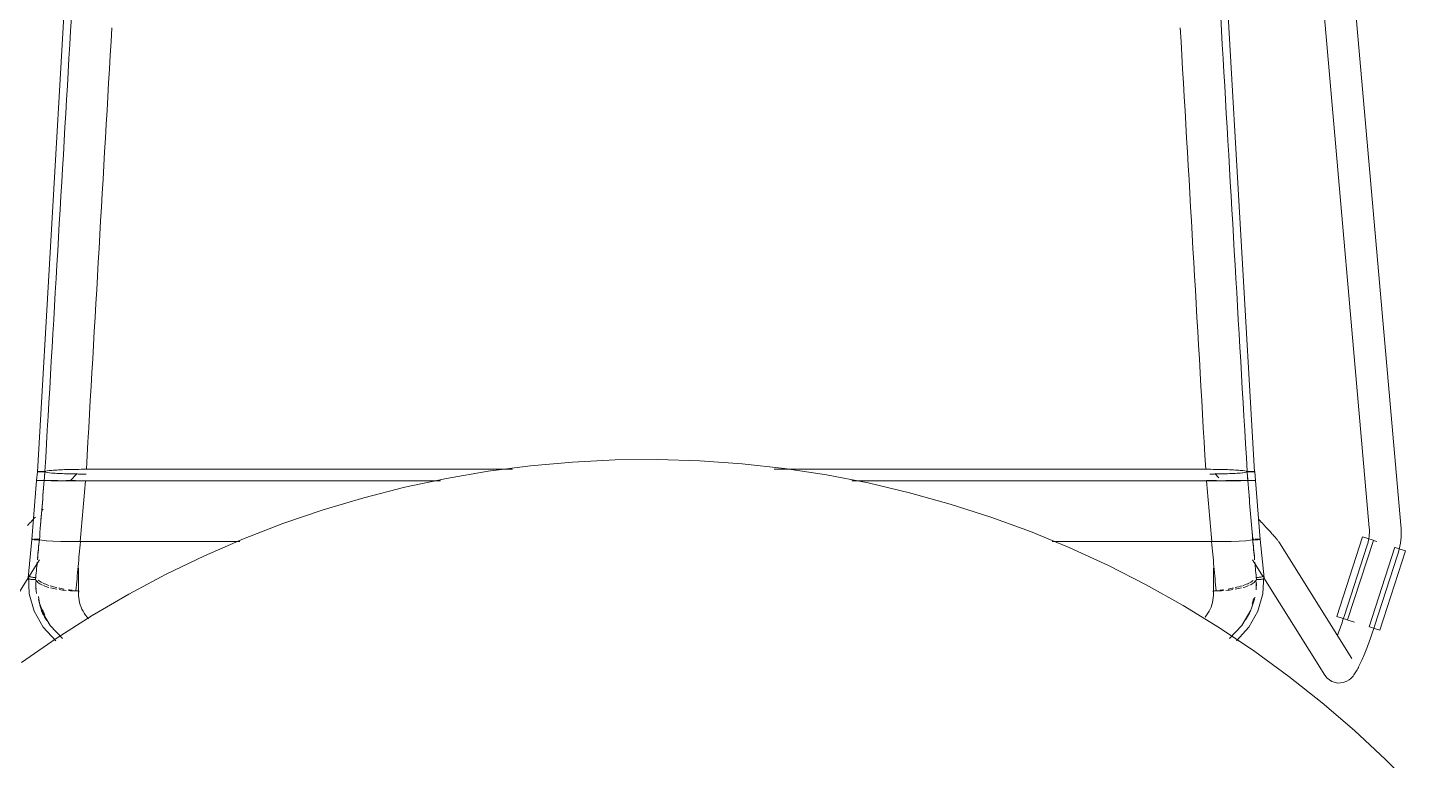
# Model space of a CAD drawing. Header units: millimetres. Extents: x 155927 to 326028, y -36033 to 97293.
# Drawn here: x 217622 to 218145, y 12592 to 12868 of the extents above; entities that cross this region are included whole.
import ezdxf

# ---------------------------------------------------------------- set-up
doc = ezdxf.new("R2010")
doc.units = ezdxf.units.MM
doc.header["$MEASUREMENT"] = 0
doc.layers.add('I-FURN', color=8, linetype='CONTINUOUS', lineweight=9)

msp = doc.modelspace()

# ---------------------------------------------------------------- linework, layer by layer
at = {"layer": 'I-FURN'}
for p, q in [((218139.83, 12680.44), (218100.88, 13123.77)), ((218090.58, 13103.89), (218127.88, 12679.39)), ((217625.88, 12700.57), (217645.16, 13032.48)), ((218084.68, 12700.57), (218065.4, 13032.48)), ((217827.62, 12704.2), (217811.69, 12702.77)), ((217843.6, 12704.99), (217827.62, 12704.2)), ((217859.6, 12705.13), (217843.6, 12704.99)), ((217875.59, 12704.64), (217859.6, 12705.13)), ((217891.55, 12703.51), (217875.59, 12704.64)), ((217907.45, 12701.74), (217891.55, 12703.51)), ((217625.87, 12700.57), (217625.6, 12697.21)), ((217625.94, 12700.6), (217625.88, 12700.57)), ((217625.88, 12700.57), (217625.94, 12700.54)), ((217626.13, 12700.62), (217625.94, 12700.6)), ((217625.94, 12700.54), (217626.13, 12700.51)), ((217626.42, 12700.64), (217626.13, 12700.62)), ((217626.13, 12700.51), (217626.43, 12700.49)), ((217626.8, 12700.66), (217626.42, 12700.64)), ((217626.43, 12700.49), (217626.81, 12700.47)), ((217627.25, 12700.67), (217626.8, 12700.66)), ((217626.81, 12700.47), (217627.26, 12700.46)), ((217627.74, 12700.68), (217627.25, 12700.67)), ((217627.26, 12700.46), (217627.75, 12700.46)), ((217628.24, 12700.68), (217627.74, 12700.68)), ((217627.75, 12700.46), (217628.25, 12700.46)), ((217628.71, 12700.67), (217628.24, 12700.68)), ((217628.25, 12700.46), (217628.72, 12700.47)), ((217629.6, 12700.88), (217628.71, 12700.67)), ((217628.72, 12700.47), (217629.62, 12700.26)), ((217631.35, 12701.07), (217629.6, 12700.88)), ((217629.62, 12700.26), (217631.37, 12700.07)), ((217633.85, 12701.23), (217631.35, 12701.07)), ((217631.37, 12700.07), (217633.87, 12699.9)), ((217636.98, 12701.36), (217633.85, 12701.23)), ((217633.87, 12699.9), (217636.99, 12699.78)), ((217640.54, 12701.43), (217636.98, 12701.36)), ((217636.99, 12699.78), (217640.54, 12699.7)), ((217640.84, 12699.82), (217638.27, 12697.15)), ((217644.33, 12701.46), (217640.54, 12701.43)), ((217640.54, 12699.7), (217644.22, 12699.67)), ((217804.9, 12701.46), (217644.33, 12701.46)), ((217644.33, 12701.46), (217804.9, 12701.46)), ((217780.05, 12698.02), (217764.4, 12694.7)), ((217795.82, 12700.71), (217780.05, 12698.02)), ((217811.69, 12702.77), (217795.82, 12700.71)), ((218066.23, 12701.46), (217903.63, 12701.46)), ((217903.63, 12701.46), (218066.23, 12701.46)), ((217923.27, 12699.34), (217907.45, 12701.74)), ((217938.98, 12696.3), (217923.27, 12699.34)), ((218070.02, 12701.43), (218066.23, 12701.46)), ((218067.77, 12699.68), (218070.02, 12699.7)), ((218071.19, 12698.29), (218069.72, 12699.82)), ((218073.58, 12701.36), (218070.02, 12701.43)), ((218070.02, 12699.7), (218073.57, 12699.78)), ((218073.57, 12699.78), (218076.69, 12699.9)), ((218076.71, 12701.23), (218073.58, 12701.36)), ((218076.69, 12699.9), (218079.19, 12700.07)), ((218079.21, 12701.07), (218076.71, 12701.23)), ((218079.19, 12700.07), (218080.94, 12700.26)), ((218080.96, 12700.88), (218079.21, 12701.07)), ((218080.94, 12700.26), (218081.84, 12700.47)), ((218081.85, 12700.67), (218080.96, 12700.88)), ((218081.84, 12700.47), (218082.31, 12700.46)), ((218082.32, 12700.68), (218081.85, 12700.67)), ((218082.31, 12700.46), (218082.81, 12700.46)), ((218082.82, 12700.68), (218082.32, 12700.68)), ((218082.81, 12700.46), (218083.3, 12700.46)), ((218083.31, 12700.67), (218082.82, 12700.68)), ((218083.3, 12700.46), (218083.75, 12700.47)), ((218083.76, 12700.66), (218083.31, 12700.67)), ((218083.75, 12700.47), (218084.13, 12700.49)), ((218084.14, 12700.64), (218083.76, 12700.66)), ((218084.13, 12700.49), (218084.43, 12700.51)), ((218084.43, 12700.62), (218084.14, 12700.64)), ((218084.62, 12700.6), (218084.43, 12700.62)), ((218084.43, 12700.51), (218084.62, 12700.54)), ((218084.68, 12700.57), (218084.62, 12700.6)), ((218084.62, 12700.54), (218084.68, 12700.57)), ((218084.69, 12700.57), (218084.96, 12697.21)), ((217623.78, 12675.01), (217625.6, 12697.21)), ((217625.67, 12697.21), (217625.6, 12697.21)), ((217625.6, 12697.21), (217625.67, 12697.21)), ((217625.67, 12697.21), (217625.6, 12697.21)), ((217625.6, 12697.21), (217625.67, 12697.21)), ((217625.86, 12697.2), (217625.67, 12697.21)), ((217625.67, 12697.21), (217625.86, 12697.21)), ((217625.86, 12697.21), (217625.67, 12697.21)), ((217625.67, 12697.21), (217625.85, 12697.2)), ((217625.85, 12697.2), (217626.15, 12697.2)), ((217625.86, 12697.21), (217626.15, 12697.21)), ((217626.15, 12697.21), (217625.86, 12697.21)), ((217626.15, 12697.2), (217625.86, 12697.2)), ((217626.15, 12697.21), (217626.54, 12697.22)), ((217626.53, 12697.22), (217626.15, 12697.21)), ((217626.53, 12697.2), (217626.15, 12697.2)), ((217626.15, 12697.2), (217626.53, 12697.2)), ((217626.99, 12697.22), (217626.53, 12697.22)), ((217626.98, 12697.2), (217626.53, 12697.2)), ((217626.53, 12697.2), (217626.98, 12697.2)), ((217626.54, 12697.22), (217626.99, 12697.22)), ((217627.47, 12697.2), (217626.98, 12697.2)), ((217626.98, 12697.2), (217627.47, 12697.2)), ((217626.99, 12697.22), (217627.48, 12697.22)), ((217627.48, 12697.22), (217626.99, 12697.22)), ((217627.97, 12697.2), (217627.47, 12697.2)), ((217627.47, 12697.2), (217627.97, 12697.2)), ((217627.48, 12697.22), (217627.98, 12697.22)), ((217627.97, 12697.22), (217627.48, 12697.22)), ((217628.44, 12697.22), (217627.97, 12697.22)), ((217628.44, 12697.2), (217627.97, 12697.2)), ((217627.97, 12697.2), (217628.44, 12697.2)), ((217627.98, 12697.22), (217628.45, 12697.22)), ((217629.33, 12697.19), (217628.44, 12697.2)), ((217628.44, 12697.2), (217629.32, 12697.19)), ((217629.32, 12697.19), (217631.07, 12697.17)), ((217631.07, 12697.17), (217629.33, 12697.19)), ((217629.34, 12697.23), (217631.1, 12697.24)), ((217631.09, 12697.24), (217629.34, 12697.23)), ((217631.07, 12697.17), (217633.58, 12697.16)), ((217633.57, 12697.16), (217631.08, 12697.17)), ((217633.59, 12697.26), (217631.09, 12697.24)), ((217631.1, 12697.24), (217633.59, 12697.26)), ((217636.71, 12697.15), (217633.58, 12697.16)), ((217633.58, 12697.16), (217636.71, 12697.15)), ((217640.27, 12697.27), (217636.71, 12697.26)), ((217640.28, 12697.15), (217636.71, 12697.15)), ((217636.71, 12697.15), (217640.28, 12697.15)), ((217636.72, 12697.26), (217640.27, 12697.27)), ((217644.06, 12697.15), (217640.28, 12697.15)), ((217640.28, 12697.15), (217644.06, 12697.15)), ((217777.8, 12697.15), (217644.06, 12697.15)), ((217644.06, 12697.15), (217777.8, 12697.15)), ((217764.4, 12694.7), (217748.89, 12690.75)), ((218066.5, 12697.15), (217932.86, 12697.15)), ((217932.86, 12697.15), (218066.5, 12697.15)), ((217954.55, 12692.64), (217938.98, 12696.3)), ((217969.97, 12688.36), (217954.55, 12692.64)), ((218070.28, 12697.15), (218066.5, 12697.15)), ((218066.5, 12697.15), (218070.28, 12697.15)), ((218066.51, 12697.27), (218070.29, 12697.27)), ((218070.29, 12697.27), (218066.51, 12697.27)), ((218073.85, 12697.15), (218070.28, 12697.15)), ((218070.28, 12697.15), (218073.85, 12697.15)), ((218073.84, 12697.26), (218076.97, 12697.26)), ((218076.97, 12697.26), (218073.85, 12697.26)), ((218076.98, 12697.16), (218073.85, 12697.15)), ((218073.85, 12697.15), (218076.98, 12697.16)), ((218076.97, 12697.26), (218079.46, 12697.24)), ((218079.47, 12697.24), (218076.97, 12697.26)), ((218076.98, 12697.16), (218079.49, 12697.17)), ((218079.48, 12697.17), (218076.99, 12697.16)), ((218079.46, 12697.24), (218081.22, 12697.23)), ((218081.22, 12697.23), (218079.47, 12697.24)), ((218081.23, 12697.19), (218079.49, 12697.17)), ((218079.49, 12697.17), (218081.24, 12697.19)), ((218082.12, 12697.2), (218081.23, 12697.19)), ((218081.24, 12697.19), (218082.12, 12697.2)), ((218082.11, 12697.22), (218082.58, 12697.22)), ((218082.59, 12697.22), (218082.12, 12697.22)), ((218082.59, 12697.2), (218082.12, 12697.2)), ((218082.12, 12697.2), (218082.59, 12697.2)), ((218082.58, 12697.22), (218083.08, 12697.22)), ((218083.08, 12697.22), (218082.59, 12697.22)), ((218083.09, 12697.2), (218082.59, 12697.2)), ((218082.59, 12697.2), (218083.09, 12697.2)), ((218083.08, 12697.22), (218083.57, 12697.22)), ((218083.57, 12697.22), (218083.08, 12697.22)), ((218083.58, 12697.2), (218083.09, 12697.2)), ((218083.09, 12697.2), (218083.58, 12697.2)), ((218083.57, 12697.22), (218084.02, 12697.22)), ((218084.03, 12697.22), (218083.57, 12697.22)), ((218084.03, 12697.2), (218083.58, 12697.2)), ((218083.58, 12697.2), (218084.03, 12697.2)), ((218084.02, 12697.22), (218084.41, 12697.21)), ((218084.41, 12697.21), (218084.03, 12697.22)), ((218084.41, 12697.2), (218084.03, 12697.2)), ((218084.03, 12697.2), (218084.41, 12697.2)), ((218084.7, 12697.2), (218084.41, 12697.2)), ((218084.41, 12697.2), (218084.71, 12697.2)), ((218084.89, 12697.21), (218084.96, 12697.21)), ((218084.96, 12697.21), (218084.89, 12697.21)), ((218084.89, 12697.21), (218084.96, 12697.21)), ((218084.96, 12697.21), (218084.89, 12697.21)), ((218086.78, 12675.01), (218084.96, 12697.21)), ((217748.89, 12690.75), (217733.56, 12686.19)), ((217985.2, 12683.47), (217969.97, 12688.36)), ((217623.8, 12682.05), (217624.24, 12682.52)), ((217624.24, 12682.52), (217624.69, 12683)), ((217624.69, 12683), (217625.15, 12683.48)), ((217627.5, 12685.97), (217627.99, 12686.47)), ((217733.56, 12686.19), (217718.42, 12681.02)), ((218000.22, 12677.97), (217985.2, 12683.47)), ((218086.76, 12682.05), (218086.32, 12682.52)), ((217622.13, 12680.25), (217622.53, 12680.69)), ((217622.53, 12680.69), (217622.95, 12681.13)), ((217622.95, 12681.13), (217623.37, 12681.59)), ((217623.37, 12681.59), (217623.8, 12682.05)), ((217718.42, 12681.02), (217703.5, 12675.24)), ((218015.02, 12671.88), (218000.22, 12677.97)), ((218087.19, 12681.59), (218086.76, 12682.05)), ((218087.61, 12681.13), (218087.19, 12681.59)), ((218088.03, 12680.69), (218087.61, 12681.13)), ((218088.43, 12680.25), (218088.03, 12680.69)), ((218088.82, 12679.83), (218088.43, 12680.25)), ((218089.2, 12679.41), (218088.82, 12679.83)), ((218089.57, 12679.01), (218089.2, 12679.41)), ((218089.93, 12678.62), (218089.57, 12679.01)), ((218090.27, 12678.24), (218089.93, 12678.62)), ((218090.6, 12677.88), (218090.27, 12678.24)), ((218090.91, 12677.53), (218090.6, 12677.88)), ((218091.22, 12677.19), (218090.91, 12677.53)), ((218091.5, 12676.87), (218091.22, 12677.19)), ((218127.88, 12679.39), (218127.92, 12678.73)), ((218127.93, 12677.41), (218127.9, 12676.75)), ((218127.92, 12678.73), (218127.94, 12678.07)), ((218127.94, 12678.07), (218127.93, 12677.41)), ((218139.84, 12680.39), (218139.83, 12680.44)), ((218139.91, 12679.25), (218139.84, 12680.39)), ((218139.86, 12675.83), (218139.92, 12676.97)), ((218139.94, 12678.11), (218139.91, 12679.25)), ((218139.92, 12676.97), (218139.94, 12678.11)), ((217622.35, 12660.52), (217623.77, 12675.01)), ((217623.84, 12675.03), (217623.77, 12675.01)), ((217623.77, 12675.01), (217623.84, 12674.98)), ((217623.78, 12675.01), (217623.84, 12675.03)), ((217623.84, 12674.98), (217623.78, 12675.01)), ((217624.02, 12675.06), (217623.84, 12675.03)), ((217623.84, 12675.03), (217624.03, 12675.06)), ((217623.84, 12674.98), (217624.03, 12674.96)), ((217624.32, 12675.08), (217624.02, 12675.06)), ((217624.03, 12675.06), (217624.32, 12675.08)), ((217624.03, 12674.96), (217624.33, 12674.94)), ((217624.33, 12674.94), (217624.03, 12674.96)), ((217624.33, 12674.94), (217624.71, 12674.92)), ((217624.71, 12674.92), (217624.33, 12674.94)), ((217625.15, 12675.11), (217624.7, 12675.1)), ((217624.7, 12675.1), (217625.15, 12675.11)), ((217624.71, 12674.92), (217625.16, 12674.91)), ((217625.17, 12674.91), (217624.71, 12674.92)), ((217625.64, 12675.11), (217625.15, 12675.11)), ((217625.15, 12675.11), (217625.64, 12675.11)), ((217625.16, 12674.91), (217625.65, 12674.9)), ((217625.66, 12674.9), (217625.17, 12674.91)), ((217626.14, 12675.11), (217625.64, 12675.11)), ((217625.64, 12675.11), (217626.14, 12675.11)), ((217625.65, 12674.9), (217626.15, 12674.91)), ((217626.16, 12674.91), (217625.66, 12674.9)), ((217626.61, 12675.1), (217626.14, 12675.11)), ((217626.14, 12675.11), (217626.61, 12675.1)), ((217626.15, 12674.91), (217626.62, 12674.92)), ((217626.63, 12674.92), (217626.16, 12674.91)), ((217626.62, 12674.92), (217627.51, 12674.72)), ((217627.51, 12674.72), (217626.63, 12674.92)), ((217629.23, 12674.55), (217627.51, 12674.72)), ((217627.51, 12674.72), (217629.25, 12674.54)), ((217631.69, 12674.39), (217629.25, 12674.54)), ((217629.25, 12674.54), (217631.73, 12674.39)), ((217634.76, 12674.28), (217631.72, 12674.39)), ((217631.73, 12674.39), (217634.83, 12674.28)), ((217638.27, 12674.21), (217634.82, 12674.28)), ((217634.83, 12674.28), (217638.26, 12674.21)), ((217638.36, 12674.2), (217642.12, 12674.18)), ((217642, 12674.18), (217638.36, 12674.2)), ((217642.12, 12674.18), (217702.24, 12674.18)), ((217702.24, 12674.18), (217642.12, 12674.18)), ((217703.5, 12675.24), (217688.82, 12668.88)), ((218008.32, 12674.18), (218068.44, 12674.18)), ((218068.44, 12674.18), (218008.32, 12674.18)), ((218029.55, 12665.2), (218015.02, 12671.88)), ((218068.44, 12674.18), (218072.2, 12674.2)), ((218072.2, 12674.2), (218068.56, 12674.18)), ((218075.74, 12674.28), (218072.29, 12674.21)), ((218072.3, 12674.21), (218075.73, 12674.28)), ((218075.73, 12674.28), (218078.83, 12674.39)), ((218078.84, 12674.39), (218075.8, 12674.28)), ((218078.83, 12674.39), (218081.31, 12674.54)), ((218081.31, 12674.54), (218078.87, 12674.39)), ((218081.31, 12674.54), (218083.05, 12674.72)), ((218083.05, 12674.72), (218081.33, 12674.55)), ((218083.93, 12674.92), (218083.05, 12674.72)), ((218083.05, 12674.72), (218083.94, 12674.92)), ((218084.4, 12674.91), (218083.93, 12674.92)), ((218083.94, 12674.92), (218084.41, 12674.91)), ((218084.42, 12675.11), (218083.95, 12675.1)), ((218083.95, 12675.1), (218084.42, 12675.11)), ((218084.9, 12674.9), (218084.4, 12674.91)), ((218084.41, 12674.91), (218084.91, 12674.9)), ((218085.39, 12674.91), (218084.9, 12674.9)), ((218084.91, 12674.9), (218085.4, 12674.91)), ((218085.41, 12675.11), (218084.92, 12675.11)), ((218084.92, 12675.11), (218085.41, 12675.11)), ((218085.85, 12674.92), (218085.39, 12674.91)), ((218085.4, 12674.91), (218085.85, 12674.92)), ((218085.86, 12675.1), (218085.41, 12675.11)), ((218085.41, 12675.11), (218085.86, 12675.1)), ((218085.85, 12674.92), (218086.23, 12674.94)), ((218086.23, 12674.94), (218085.85, 12674.92)), ((218086.24, 12675.08), (218085.86, 12675.1)), ((218085.86, 12675.1), (218086.24, 12675.08)), ((218086.23, 12674.94), (218086.53, 12674.96)), ((218086.53, 12674.96), (218086.23, 12674.94)), ((218086.54, 12675.06), (218086.24, 12675.08)), ((218086.24, 12675.08), (218086.53, 12675.06)), ((218086.53, 12675.06), (218086.72, 12675.03)), ((218086.53, 12674.96), (218086.72, 12674.98)), ((218086.72, 12675.03), (218086.54, 12675.06)), ((218086.79, 12675.01), (218086.72, 12675.03)), ((218086.72, 12675.03), (218086.78, 12675.01)), ((218086.78, 12675.01), (218086.72, 12674.98)), ((218086.72, 12674.98), (218086.79, 12675.01)), ((218088.21, 12660.52), (218086.79, 12675.01)), ((218091.78, 12676.56), (218091.5, 12676.87)), ((218092.03, 12676.27), (218091.78, 12676.56)), ((218092.28, 12675.99), (218092.03, 12676.27)), ((218092.51, 12675.72), (218092.28, 12675.99)), ((218092.72, 12675.47), (218092.51, 12675.72)), ((218092.92, 12675.23), (218092.72, 12675.47)), ((218093.11, 12675), (218092.92, 12675.23)), ((218093.29, 12674.77), (218093.11, 12675)), ((218093.47, 12674.55), (218093.29, 12674.77)), ((218093.64, 12674.32), (218093.47, 12674.55)), ((218093.82, 12674.07), (218093.64, 12674.32)), ((218094.04, 12673.74), (218093.82, 12674.07)), ((218121.34, 12630.16), (218094.04, 12673.74)), ((218125.39, 12675.98), (218115.7, 12645.97)), ((218127.13, 12672.83), (218118.42, 12646.02)), ((218119.74, 12644.66), (218129.43, 12674.67)), ((218125.39, 12675.98), (218127.34, 12675.35)), ((218127.14, 12672.86), (218127.13, 12672.83)), ((218127.33, 12673.49), (218127.14, 12672.86)), ((218127.5, 12674.13), (218127.33, 12673.49)), ((218127.34, 12675.35), (218129.31, 12674.71)), ((218127.64, 12674.78), (218127.5, 12674.13)), ((218127.75, 12675.43), (218127.64, 12674.78)), ((218127.84, 12676.09), (218127.75, 12675.43)), ((218137.5, 12672.07), (218127.81, 12642.06)), ((218127.9, 12676.75), (218127.84, 12676.09)), ((218129.53, 12674.64), (218130.69, 12674.26)), ((218137.62, 12672.03), (218139.59, 12671.39)), ((218139.16, 12671.32), (218139.4, 12672.44)), ((218139.4, 12672.44), (218139.6, 12673.56)), ((218139.6, 12673.56), (218139.76, 12674.69)), ((218139.76, 12674.69), (218139.86, 12675.83)), ((217622.65, 12660.92), (217626.69, 12667.37)), ((217688.82, 12668.88), (217674.41, 12661.93)), ((218083.87, 12667.37), (218087.91, 12660.92)), ((218129.83, 12642.31), (218138.54, 12669.12)), ((218141.54, 12670.76), (218131.86, 12640.75)), ((218138.54, 12669.12), (218138.87, 12670.21)), ((218138.87, 12670.21), (218139.16, 12671.32)), ((218139.59, 12671.39), (218141.54, 12670.76)), ((217622.47, 12661.41), (217622.76, 12654.5)), ((217641.41, 12664.14), (217641.41, 12654.38)), ((217674.41, 12661.93), (217660.29, 12654.41)), ((218043.81, 12657.94), (218029.55, 12665.2)), ((218069.15, 12654.38), (218069.15, 12664.14)), ((218088.09, 12661.41), (218087.8, 12654.5)), ((217599.39, 12623.79), (217622.42, 12660.55)), ((218057.77, 12650.12), (218043.81, 12657.94)), ((218088.14, 12660.55), (218111.17, 12623.79)), ((217622.76, 12654.5), (217624.63, 12647.98)), ((217641.47, 12655.63), (217640.42, 12655.63)), ((217660.29, 12654.41), (217646.48, 12646.33)), ((218070.14, 12655.63), (218069.09, 12655.63)), ((218087.8, 12654.5), (218085.93, 12647.98)), ((217624.63, 12647.98), (217628.02, 12641.97)), ((217627.34, 12648.38), (217630.71, 12642.55)), ((217646.48, 12646.33), (217633, 12637.71)), ((218071.4, 12641.75), (218057.77, 12650.12)), ((218083.22, 12648.38), (218079.85, 12642.55)), ((218085.93, 12647.98), (218082.54, 12641.97)), ((218117.65, 12645.34), (218115.7, 12645.97)), ((218118.08, 12645), (218118.31, 12645.69)), ((218118.31, 12645.69), (218118.42, 12646.02)), ((217628.02, 12641.97), (217632.77, 12636.82)), ((217630.71, 12642.55), (217635.39, 12637.64)), ((218084.69, 12632.83), (218071.4, 12641.75)), ((218079.85, 12642.55), (218075.17, 12637.64)), ((218082.54, 12641.97), (218077.79, 12636.82)), ((218116.21, 12639.66), (218116.45, 12640.3)), ((218116.45, 12640.3), (218116.68, 12640.95)), ((218116.68, 12640.95), (218116.92, 12641.6)), ((218116.92, 12641.6), (218117.15, 12642.27)), ((218117.15, 12642.27), (218117.39, 12642.94)), ((218117.39, 12642.94), (218117.62, 12643.62)), ((218117.62, 12643.62), (218117.85, 12644.31)), ((218119.62, 12644.7), (218117.65, 12645.34)), ((218117.85, 12644.31), (218118.08, 12645)), ((218119.84, 12644.63), (218122.32, 12643.83)), ((218129.9, 12641.38), (218127.93, 12642.02)), ((218128.94, 12639.64), (218129.19, 12640.38)), ((218129.19, 12640.38), (218129.44, 12641.11)), ((218129.44, 12641.11), (218129.68, 12641.85)), ((218129.68, 12641.85), (218129.83, 12642.31)), ((218131.86, 12640.75), (218129.9, 12641.38)), ((217633, 12637.71), (217619.88, 12628.56)), ((218115.98, 12639.04), (218116.21, 12639.66)), ((218127.17, 12634.71), (218127.42, 12635.38)), ((218127.42, 12635.38), (218127.68, 12636.07)), ((218127.68, 12636.07), (218127.93, 12636.77)), ((218127.93, 12636.77), (218128.19, 12637.48)), ((218128.19, 12637.48), (218128.44, 12638.19)), ((218128.44, 12638.19), (218128.69, 12638.92)), ((218128.69, 12638.92), (218128.94, 12639.64)), ((218097.61, 12623.4), (218084.69, 12632.83)), ((218125.17, 12629.77), (218125.42, 12630.34)), ((218125.42, 12630.34), (218125.66, 12630.92)), ((218125.66, 12630.92), (218125.91, 12631.51)), ((218125.91, 12631.51), (218126.16, 12632.12)), ((218126.16, 12632.12), (218126.41, 12632.75)), ((218126.41, 12632.75), (218126.66, 12633.39)), ((218126.66, 12633.39), (218126.91, 12634.04)), ((218126.91, 12634.04), (218127.17, 12634.71)), ((218122.35, 12624.32), (218122.6, 12624.7)), ((218122.6, 12624.7), (218122.84, 12625.1)), ((218122.84, 12625.1), (218123.08, 12625.5)), ((218123.08, 12625.5), (218123.31, 12625.91)), ((218123.31, 12625.91), (218123.54, 12626.33)), ((218123.54, 12626.33), (218123.77, 12626.77)), ((218123.77, 12626.77), (218124, 12627.23)), ((218124, 12627.23), (218124.23, 12627.7)), ((218124.23, 12627.7), (218124.46, 12628.19)), ((218124.46, 12628.19), (218124.7, 12628.7)), ((218124.7, 12628.7), (218124.93, 12629.23)), ((218124.93, 12629.23), (218125.17, 12629.77)), ((218110.14, 12613.45), (218097.61, 12623.4)), ((218112.07, 12622.66), (218111.17, 12623.79)), ((218112.07, 12622.66), (218113.8, 12621.44)), ((218113.8, 12621.44), (218116.03, 12620.85)), ((218116.03, 12620.85), (218118, 12621.03)), ((218118, 12621.03), (218119.38, 12621.55)), ((218119.38, 12621.55), (218120.29, 12622.11)), ((218120.29, 12622.11), (218120.92, 12622.63)), ((218120.92, 12622.63), (218121.39, 12623.1)), ((218121.39, 12623.1), (218121.76, 12623.52)), ((218121.76, 12623.52), (218122.07, 12623.93)), ((218122.07, 12623.93), (218122.35, 12624.32)), ((218122.27, 12603.01), (218110.14, 12613.45)), ((218133.96, 12592.1), (218122.27, 12603.01)), ((218145.21, 12580.73), (218133.96, 12592.1))]:
    msp.add_line(p, q, dxfattribs=at)
for points in [[(217648.03, 13032.67), (217644.81, 12977.43), (217638.37, 12866.83), (217631.93, 12756.07), (217628.71, 12700.67)], [(218062.53, 13032.67), (218065.75, 12977.43), (218072.19, 12866.83), (218078.63, 12756.07), (218081.85, 12700.67)], [(217644.33, 12701.46), (217647.52, 12756.99), (217650.72, 12812.52), (217653.92, 12867.95)], [(218056.65, 12867.95), (218059.84, 12812.49), (218063.04, 12756.99), (218066.23, 12701.46)], [(217628.72, 12700.47), (217628.12, 12700.45), (217626.61, 12700.45), (217625.87, 12700.53), (217625.87, 12700.57)], [(217628.44, 12697.2), (217628.48, 12697.78), (217628.57, 12698.93), (217628.66, 12700.09), (217628.71, 12700.67)], [(217628.45, 12697.22), (217628.49, 12697.76), (217628.58, 12698.84), (217628.67, 12699.93), (217628.72, 12700.47)], [(218082.11, 12697.22), (218082.07, 12697.76), (218081.98, 12698.84), (218081.89, 12699.93), (218081.84, 12700.47)], [(218082.12, 12697.2), (218082.08, 12697.78), (218081.99, 12698.93), (218081.9, 12700.09), (218081.85, 12700.67)], [(217628.44, 12697.2), (217628.14, 12693.48), (217627.53, 12686.05), (217626.93, 12678.62), (217626.63, 12674.92)], [(217643.03, 12685.65), (217643.38, 12689.48), (217643.72, 12693.31), (217644.06, 12697.15)], [(218066.5, 12697.15), (218066.84, 12693.31), (218067.18, 12689.48), (218067.53, 12685.65)], [(218082.12, 12697.2), (218082.42, 12693.48), (218083.03, 12686.05), (218083.63, 12678.62), (218083.93, 12674.92)], [(218082.64, 12690.89), (218082.67, 12690.48), (218082.71, 12690.07), (218082.74, 12689.66)], [(217642, 12674.18), (217642.35, 12678), (217642.69, 12681.82), (217643.03, 12685.65)], [(218067.53, 12685.65), (218067.87, 12681.82), (218068.21, 12678), (218068.56, 12674.18)], [(218083.04, 12686.05), (218083.34, 12682.4), (218083.65, 12678.75), (218083.95, 12675.1)], [(217625.9, 12667.38), (217626.14, 12669.87), (217626.38, 12672.39), (217626.62, 12674.92)], [(217625.9, 12668.02), (217626.13, 12670.3), (217626.36, 12672.6), (217626.59, 12674.91)], [(217640.42, 12655.63), (217640.68, 12658.65), (217641.22, 12664.79), (217641.81, 12671.04), (217642.12, 12674.18)], [(218070.14, 12655.63), (218069.88, 12658.65), (218069.34, 12664.79), (218068.75, 12671.04), (218068.44, 12674.18)], [(218084.66, 12667.38), (218084.42, 12669.87), (218084.18, 12672.39), (218083.94, 12674.92)], [(218084.66, 12668.02), (218084.42, 12670.36), (218084.19, 12672.73), (218083.95, 12675.1)], [(217625.19, 12659.96), (217625.4, 12662.12), (217625.61, 12664.31), (217625.82, 12666.51)], [(218085.37, 12659.96), (218085.16, 12662.12), (218084.95, 12664.31), (218084.74, 12666.51)], [(217622.53, 12661.26), (217622.57, 12661.22), (217622.7, 12661.13), (217622.99, 12660.99), (217623.38, 12660.88), (217623.84, 12660.78), (217624.33, 12660.72), (217624.83, 12660.68), (217625.14, 12660.69), (217625.29, 12660.69)], [(217627.74, 12657.79), (217627.04, 12658.12), (217625.9, 12658.82), (217625.33, 12659.57), (217625.19, 12659.96)], [(217625.23, 12659.13), (217625.24, 12658.23), (217625.3, 12657.33), (217625.41, 12656.44)], [(217625.53, 12654.68), (217625.34, 12655.91), (217625.3, 12657.17), (217625.3, 12658.43)], [(217626.2, 12659.61), (217626.61, 12659.28), (217627.13, 12658.96), (217627.77, 12658.65)], [(217628.02, 12658.53), (217628.65, 12658.24), (217629.4, 12657.96), (217630.22, 12657.7)], [(217630.17, 12656.91), (217629.44, 12657.11), (217628.8, 12657.35), (217628.2, 12657.59)], [(217630.64, 12657.54), (217631.44, 12657.29), (217632.32, 12657.06), (217633.24, 12656.84)], [(217633.22, 12656.23), (217632.38, 12656.37), (217631.57, 12656.54), (217630.83, 12656.72)], [(217633.9, 12656.69), (217634.54, 12656.55), (217635.21, 12656.41), (217635.89, 12656.29)], [(217636.71, 12655.79), (217635.81, 12655.87), (217634.92, 12655.97), (217634.07, 12656.09)], [(217637.58, 12656.04), (217638.06, 12655.98), (217638.53, 12655.92), (217639.01, 12655.87)], [(218071.55, 12655.86), (218072.03, 12655.92), (218072.5, 12655.98), (218072.96, 12656.04)], [(218076.49, 12656.09), (218075.64, 12655.97), (218074.77, 12655.85), (218073.86, 12655.79)], [(218074.67, 12656.31), (218075.35, 12656.42), (218076, 12656.55), (218076.66, 12656.69)], [(218077.33, 12656.84), (218078.25, 12657.06), (218079.19, 12657.29), (218080.04, 12657.53)], [(218079.72, 12656.73), (218078.98, 12656.54), (218078.18, 12656.38), (218077.34, 12656.23)], [(218080.37, 12657.69), (218081.18, 12657.95), (218081.99, 12658.24), (218082.54, 12658.53)], [(218082.37, 12657.59), (218081.79, 12657.35), (218081.13, 12657.11), (218080.39, 12656.91)], [(218082.79, 12658.65), (218083.43, 12658.96), (218083.82, 12659.28), (218084.15, 12659.6)], [(218085.37, 12659.96), (218085.23, 12659.57), (218084.66, 12658.82), (218083.52, 12658.12), (218082.83, 12657.79)], [(218085.34, 12658.43), (218085.33, 12657.6), (218085.29, 12656.78), (218085.21, 12655.96)], [(218085.23, 12657.18), (218085.29, 12657.83), (218085.3, 12658.48), (218085.29, 12659.13)], [(217640.42, 12655.63), (217639.47, 12655.63), (217638.55, 12655.67), (217637.64, 12655.72)], [(217641.42, 12654.11), (217641.41, 12654.61), (217641.42, 12655.12), (217641.47, 12655.63)], [(218069.09, 12655.63), (218069.14, 12655.12), (218069.16, 12654.61), (218069.15, 12654.1)], [(218072.93, 12655.72), (218072.02, 12655.67), (218071.09, 12655.63), (218070.14, 12655.63)], [(218083.71, 12650.56), (218083.97, 12651.27), (218084.15, 12652), (218084.28, 12652.73)], [(217645.18, 12645.07), (217644.98, 12645.28), (217644.78, 12645.51), (217644.58, 12645.74)]]:
    msp.add_open_spline(points, degree=3, dxfattribs=at)
for points, knots in [([(217625.87, 12700.57), (217625.87, 12700.59), (217626.01, 12700.61), (217626.4, 12700.65), (217626.79, 12700.66), (217627.24, 12700.67), (217627.74, 12700.68), (217628.24, 12700.68), (217628.56, 12700.67), (217628.71, 12700.67)], [-0.498493, -0.498493, -0.498493, -0.498493, -0.375, -0.3125, -0.25, -0.1875, -0.125, -0.0625, 0, 0, 0, 0]), ([(217628.71, 12700.67), (217628.99, 12700.81), (217630.37, 12701.02), (217633.73, 12701.24), (217636.9, 12701.37), (217640.5, 12701.44), (217643.05, 12701.46), (217644.33, 12701.46)], [-1, -1, -1, -1, -0.666667, -0.5, -0.333333, -0.166667, 0, 0, 0, 0]), ([(217644.22, 12699.67), (217641.7, 12699.68), (217637.93, 12699.73), (217633.75, 12699.9), (217630.4, 12700.12), (217629.01, 12700.32), (217628.72, 12700.47)], [-0.996036, -0.996036, -0.996036, -0.996036, -0.6666667, -0.5, -0.3333333, 0, 0, 0, 0]), ([(218066.23, 12701.46), (218067.51, 12701.46), (218070.06, 12701.44), (218073.66, 12701.37), (218076.83, 12701.24), (218080.19, 12701.02), (218081.57, 12700.81), (218081.85, 12700.67)], [-1, -1, -1, -1, -0.833333, -0.666667, -0.5, -0.333333, 0, 0, 0, 0]), ([(218081.84, 12700.47), (218081.55, 12700.32), (218080.16, 12700.12), (218076.81, 12699.9), (218073.65, 12699.77), (218070.54, 12699.7), (218068.53, 12699.68), (218067.77, 12699.68)], [-1, -1, -1, -1, -0.6666667, -0.5, -0.3333333, -0.1666667, -0.0664381, -0.0664381, -0.0664381, -0.0664381]), ([(218084.69, 12700.57), (218084.69, 12700.55), (218084.55, 12700.52), (218084.15, 12700.49), (218083.77, 12700.47), (218083.31, 12700.46), (218082.81, 12700.46), (218082.31, 12700.46), (218081.99, 12700.46), (218081.84, 12700.47)], [-0.5, -0.5, -0.5, -0.5, -0.375, -0.3125, -0.25, -0.1875, -0.125, -0.0625, 0, 0, 0, 0]), ([(218081.85, 12700.67), (218082.07, 12700.67), (218082.57, 12700.68), (218083.2, 12700.68), (218083.66, 12700.67), (218084.07, 12700.65), (218084.53, 12700.62), (218084.69, 12700.59), (218084.69, 12700.57)], [-1, -1, -1, -1, -0.90625, -0.8125, -0.765625, -0.71875, -0.625, -0.501507, -0.501507, -0.501507, -0.501507]), ([(217628.44, 12697.22), (217628.14, 12693.53), (217627.7, 12688.19), (217627.25, 12682.86), (217627.12, 12681.21)], [0, 0, 0, 0, 0.5, 0.7233886, 0.7233886, 0.7233886, 0.7233886]), ([(218085.27, 12660.69), (218085.49, 12660.68), (218085.98, 12660.69), (218086.73, 12660.78), (218087.4, 12660.93), (218087.83, 12661.1), (218087.99, 12661.22), (218088.03, 12661.26)], [-1, -1, -1, -1, -0.90625, -0.8125, -0.71875, -0.625, -0.5625, -0.5625, -0.5625, -0.5625]), ([(217625.19, 12659.96), (217625.04, 12659.94), (217624.76, 12659.91), (217624.33, 12659.89), (217623.96, 12659.9), (217623.67, 12659.93), (217623.4, 12659.96), (217623.15, 12660.01), (217622.92, 12660.07), (217622.73, 12660.14), (217622.53, 12660.24), (217622.43, 12660.32), (217622.4, 12660.37)], [0, 0, 0, 0, 0.0555556, 0.1111111, 0.1666667, 0.1944444, 0.2222222, 0.2777778, 0.3055556, 0.3333333, 0.3888889, 0.4444444, 0.4444444, 0.4444444, 0.4444444]), ([(218088.16, 12660.37), (218088.14, 12660.35), (218088.1, 12660.3), (218087.99, 12660.22), (218087.8, 12660.12), (218087.48, 12660.02), (218087.08, 12659.95), (218086.73, 12659.91), (218086.35, 12659.89), (218085.91, 12659.9), (218085.55, 12659.93), (218085.37, 12659.96)], [0.5555556, 0.5555556, 0.5555556, 0.5555556, 0.5833333, 0.6180556, 0.6527778, 0.7222222, 0.7916667, 0.8263889, 0.8611111, 0.9305556, 1, 1, 1, 1]), ([(217629.39, 12644.5), (217628.82, 12645.39), (217627.16, 12648.21), (217626.55, 12651.32), (217626.26, 12653.46)], [0.591443, 0.591443, 0.591443, 0.591443, 0.6666667, 0.8236682, 0.8236682, 0.8236682, 0.8236682]), ([(217626.26, 12652.35), (217626.66, 12651.01), (217627.39, 12649.05), (217628.39, 12647.22), (217628.74, 12646.65)], [0.2297626, 0.2297626, 0.2297626, 0.2297626, 0.3333333, 0.3824546, 0.3824546, 0.3824546, 0.3824546]), ([(217644.58, 12645.73), (217643.81, 12646.64), (217641.88, 12649.64), (217641.25, 12653.24), (217641.47, 12655.63)], [0.5, 0.5, 0.5, 0.5, 0.6666667, 1, 1, 1, 1]), ([(218069.09, 12655.63), (218069.31, 12653.24), (218068.68, 12649.64), (218066.75, 12646.64), (218065.98, 12645.73)], [0, 0, 0, 0, 0.3333333, 0.5, 0.5, 0.5, 0.5]), ([(218084.77, 12653.28), (218084.33, 12651.2), (218083.35, 12648.24), (218081.79, 12645.57), (218081.26, 12644.77)], [-0.8210019, -0.8210019, -0.8210019, -0.8210019, -0.6666667, -0.5975811, -0.5975811, -0.5975811, -0.5975811])]:
    msp.add_open_spline(points, degree=3, knots=knots, dxfattribs=at)

doc.saveas('drawing.dxf')
